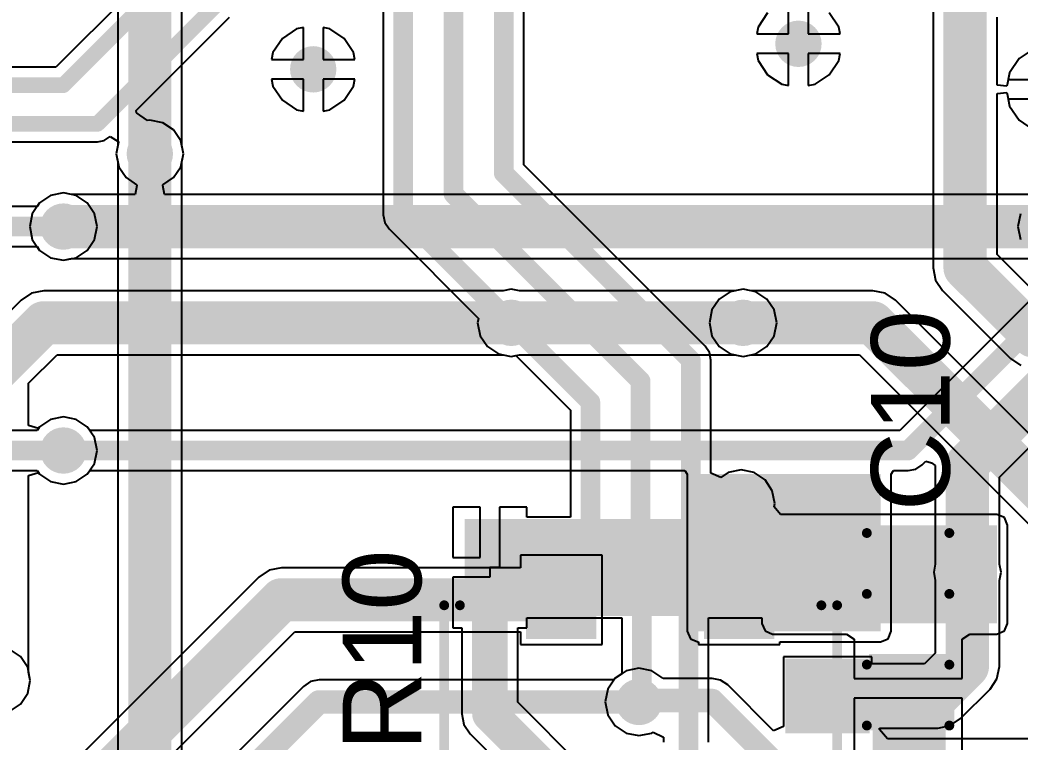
# Model space of a CAD drawing. Header units: millimetres. Extents: x -0.26 to 4.68, y -0.29 to 2.93.
# Drawn here: x 3.355 to 3.864, y 0.821 to 1.188 of the extents above; entities that cross this region are included whole.
import ezdxf

# ---------------------------------------------------------------- set-up
doc = ezdxf.new("R2010")
doc.units = ezdxf.units.MM
doc.header["$MEASUREMENT"] = 0
for name, color, linetype in [('BottomLayer', 5, 'Continuous'), ('BottomPaste', 16, 'Continuous'), ('BottomSolder', 6, 'Continuous'), ('TopLayer', 1, 'Continuous'), ('TopOverlay', 2, 'Continuous'), ('TopPaste', 8, 'Continuous'), ('TopSolder', 216, 'Continuous'), ('ViaHoleLayer', 16, 'Continuous')]:
    doc.layers.add(name, color=color, linetype=linetype)
doc.styles.add('Arial', font='', dxfattribs={"height": 0.2})
doc.styles.get('Arial').set_extended_font_data('Arial')

# ---------------------------------------------------------------- blocks, each defined once
blk = doc.blocks.new('14_TSSOP_29')
at = {"layer": 'TopLayer'}
for points in [[(-0.12992, 0.08563), (-0.08858, 0.08563), (-0.08858, 0.06791), (-0.12992, 0.06791)], [(0.08858, 0.08563), (0.12992, 0.08563), (0.12992, 0.06791), (0.08858, 0.06791)], [(-0.12992, 0.06004), (-0.08858, 0.06004), (-0.08858, 0.04232), (-0.12992, 0.04232)], [(0.08858, 0.06004), (0.12992, 0.06004), (0.12992, 0.04232), (0.08858, 0.04232)], [(-0.12992, 0.03445), (-0.08858, 0.03445), (-0.08858, 0.01673), (-0.12992, 0.01673)], [(0.08858, 0.03445), (0.12992, 0.03445), (0.12992, 0.01673), (0.08858, 0.01673)], [(-0.12992, 0.00886), (-0.08858, 0.00886), (-0.08858, -0.00886), (-0.12992, -0.00886)], [(0.08858, 0.00886), (0.12992, 0.00886), (0.12992, -0.00886), (0.08858, -0.00886)], [(-0.12992, -0.01673), (-0.08858, -0.01673), (-0.08858, -0.03445), (-0.12992, -0.03445)], [(0.08858, -0.01673), (0.12992, -0.01673), (0.12992, -0.03445), (0.08858, -0.03445)], [(-0.12992, -0.04232), (-0.08858, -0.04232), (-0.08858, -0.06004), (-0.12992, -0.06004)], [(0.08858, -0.04232), (0.12992, -0.04232), (0.12992, -0.06004), (0.08858, -0.06004)], [(-0.12992, -0.06791), (-0.08858, -0.06791), (-0.08858, -0.08563), (-0.12992, -0.08563)], [(0.08858, -0.06791), (0.12992, -0.06791), (0.12992, -0.08563), (0.08858, -0.08563)]]:
    blk.add_hatch(color=1, dxfattribs=at).paths.add_polyline_path(points)
at = {"layer": 'TopOverlay'}
blk.add_hatch(color=2, dxfattribs=at).paths.add_polyline_path([(-0.08402, 0.068), (-0.07302, 0.068), (-0.07302, 0.086), (-0.08402, 0.086)])
at = {"layer": 'TopPaste'}
for points in [[(-0.12992, 0.08563), (-0.08858, 0.08563), (-0.08858, 0.06791), (-0.12992, 0.06791)], [(0.08858, 0.08563), (0.12992, 0.08563), (0.12992, 0.06791), (0.08858, 0.06791)], [(-0.12992, 0.06004), (-0.08858, 0.06004), (-0.08858, 0.04232), (-0.12992, 0.04232)], [(0.08858, 0.06004), (0.12992, 0.06004), (0.12992, 0.04232), (0.08858, 0.04232)], [(-0.12992, 0.03445), (-0.08858, 0.03445), (-0.08858, 0.01673), (-0.12992, 0.01673)], [(0.08858, 0.03445), (0.12992, 0.03445), (0.12992, 0.01673), (0.08858, 0.01673)], [(-0.12992, 0.00886), (-0.08858, 0.00886), (-0.08858, -0.00886), (-0.12992, -0.00886)], [(0.08858, 0.00886), (0.12992, 0.00886), (0.12992, -0.00886), (0.08858, -0.00886)], [(-0.12992, -0.01673), (-0.08858, -0.01673), (-0.08858, -0.03445), (-0.12992, -0.03445)], [(0.08858, -0.01673), (0.12992, -0.01673), (0.12992, -0.03445), (0.08858, -0.03445)], [(-0.12992, -0.04232), (-0.08858, -0.04232), (-0.08858, -0.06004), (-0.12992, -0.06004)], [(0.08858, -0.04232), (0.12992, -0.04232), (0.12992, -0.06004), (0.08858, -0.06004)], [(-0.12992, -0.06791), (-0.08858, -0.06791), (-0.08858, -0.08563), (-0.12992, -0.08563)], [(0.08858, -0.06791), (0.12992, -0.06791), (0.12992, -0.08563), (0.08858, -0.08563)]]:
    blk.add_hatch(color=8, dxfattribs=at).paths.add_polyline_path(points)
at = {"layer": 'TopSolder'}
for points in [[(-0.13392, 0.08963), (-0.08458, 0.08963), (-0.08458, 0.06391), (-0.13392, 0.06391)], [(0.08458, 0.08963), (0.13392, 0.08963), (0.13392, 0.06391), (0.08458, 0.06391)], [(-0.13392, 0.06404), (-0.08458, 0.06404), (-0.08458, 0.03832), (-0.13392, 0.03832)], [(0.08458, 0.06404), (0.13392, 0.06404), (0.13392, 0.03832), (0.08458, 0.03832)], [(-0.13392, 0.03845), (-0.08458, 0.03845), (-0.08458, 0.01273), (-0.13392, 0.01273)], [(0.08458, 0.03845), (0.13392, 0.03845), (0.13392, 0.01273), (0.08458, 0.01273)], [(-0.13392, 0.01286), (-0.08458, 0.01286), (-0.08458, -0.01286), (-0.13392, -0.01286)], [(0.08458, 0.01286), (0.13392, 0.01286), (0.13392, -0.01286), (0.08458, -0.01286)], [(-0.13392, -0.01273), (-0.08458, -0.01273), (-0.08458, -0.03845), (-0.13392, -0.03845)], [(0.08458, -0.01273), (0.13392, -0.01273), (0.13392, -0.03845), (0.08458, -0.03845)], [(-0.13392, -0.03832), (-0.08458, -0.03832), (-0.08458, -0.06404), (-0.13392, -0.06404)], [(0.08458, -0.03832), (0.13392, -0.03832), (0.13392, -0.06404), (0.08458, -0.06404)], [(-0.13392, -0.06391), (-0.08458, -0.06391), (-0.08458, -0.08963), (-0.13392, -0.08963)], [(0.08458, -0.06391), (0.13392, -0.06391), (0.13392, -0.08963), (0.08458, -0.08963)]]:
    blk.add_hatch(color=216, dxfattribs=at).paths.add_polyline_path(points)
at = {"layer": 'TopOverlay'}
for points, const_width in [([(-0.09, 0.1), (-0.09, 0.092)], 0.005), ([(-0.09, 0.1), (0.09, 0.1)], 0.005), ([(0.09, 0.1), (0.09, 0.092)], 0.005), ([(-0.141, 0.082), (-0.141, 0.072)], 0.00787), ([(-0.141, 0.082), (-0.136, 0.077)], 0.00787), ([(-0.136, 0.077), (-0.141, 0.072)], 0.00787), ([(-0.09, -0.092), (-0.09, -0.1)], 0.005), ([(0.09, -0.092), (0.09, -0.1)], 0.005), ([(-0.09, -0.1), (0.09, -0.1)], 0.005)]:
    blk.add_lwpolyline(points, dxfattribs=dict(at, const_width=const_width))
for points, const_width in [([(-0.09125, 0.1, 1), (-0.08875, 0.1, 1)], 0.0025), ([(-0.09125, 0.1, 1), (-0.08875, 0.1, 1)], 0.0025), ([(0.08875, 0.1, 1), (0.09125, 0.1, 1)], 0.0025), ([(0.08875, 0.1, 1), (0.09125, 0.1, 1)], 0.0025), ([(-0.09125, 0.092, 1), (-0.08875, 0.092, 1)], 0.0025), ([(0.08875, 0.092, 1), (0.09125, 0.092, 1)], 0.0025), ([(-0.14297, 0.082, 1), (-0.13903, 0.082, 1)], 0.00394), ([(-0.14297, 0.082, 1), (-0.13903, 0.082, 1)], 0.00394), ([(-0.13797, 0.077, 1), (-0.13403, 0.077, 1)], 0.00394), ([(-0.13797, 0.077, 1), (-0.13403, 0.077, 1)], 0.00394), ([(-0.14297, 0.072, 1), (-0.13903, 0.072, 1)], 0.00394), ([(-0.14297, 0.072, 1), (-0.13903, 0.072, 1)], 0.00394), ([(-0.09125, -0.092, 1), (-0.08875, -0.092, 1)], 0.0025), ([(0.08875, -0.092, 1), (0.09125, -0.092, 1)], 0.0025), ([(-0.09125, -0.1, 1), (-0.08875, -0.1, 1)], 0.0025), ([(-0.09125, -0.1, 1), (-0.08875, -0.1, 1)], 0.0025), ([(0.08875, -0.1, 1), (0.09125, -0.1, 1)], 0.0025), ([(0.08875, -0.1, 1), (0.09125, -0.1, 1)], 0.0025)]:
    blk.add_lwpolyline(points, format="xyb", close=True, dxfattribs=dict(at, const_width=const_width))
blk = doc.blocks.new('R___0603_B_75')
at = {"layer": 'BottomLayer'}
for points in [[(-0.045, -0.0175), (-0.045, 0.0175), (-0.015, 0.0175), (-0.015, -0.0175)], [(0.015, -0.0175), (0.015, 0.0175), (0.045, 0.0175), (0.045, -0.0175)]]:
    blk.add_hatch(color=5, dxfattribs=at).paths.add_polyline_path(points)
at = {"layer": 'BottomPaste'}
for points in [[(-0.045, -0.0175), (-0.045, 0.0175), (-0.015, 0.0175), (-0.015, -0.0175)], [(0.015, -0.0175), (0.015, 0.0175), (0.045, 0.0175), (0.045, -0.0175)]]:
    blk.add_hatch(color=16, dxfattribs=at).paths.add_polyline_path(points)
at = {"layer": 'BottomSolder'}
for points in [[(-0.049, -0.0215), (-0.049, 0.0215), (-0.011, 0.0215), (-0.011, -0.0215)], [(0.011, -0.0215), (0.011, 0.0215), (0.049, 0.0215), (0.049, -0.0215)]]:
    blk.add_hatch(color=6, dxfattribs=at).paths.add_polyline_path(points)
blk = doc.blocks.new('SOD_323_B_143')
at = {"layer": 'BottomLayer'}
for points in [[(-0.02953, -0.01772), (-0.06102, -0.01772), (-0.06102, 0.01772), (-0.02953, 0.01772)], [(0.06102, -0.01772), (0.02953, -0.01772), (0.02953, 0.01772), (0.06102, 0.01772)]]:
    blk.add_hatch(color=5, dxfattribs=at).paths.add_polyline_path(points)
at = {"layer": 'BottomPaste'}
for points in [[(-0.02953, -0.01772), (-0.06102, -0.01772), (-0.06102, 0.01772), (-0.02953, 0.01772)], [(0.06102, -0.01772), (0.02953, -0.01772), (0.02953, 0.01772), (0.06102, 0.01772)]]:
    blk.add_hatch(color=16, dxfattribs=at).paths.add_polyline_path(points)
at = {"layer": 'BottomSolder'}
for points in [[(-0.02736, -0.01988), (-0.06319, -0.01988), (-0.06319, 0.01988), (-0.02736, 0.01988)], [(0.06319, -0.01988), (0.02736, -0.01988), (0.02736, 0.01988), (0.06319, 0.01988)]]:
    blk.add_hatch(color=6, dxfattribs=at).paths.add_polyline_path(points)
blk = doc.blocks.new('C___0603_191')
at = {"layer": 'TopLayer'}
for points in [[(-0.015, 0.0175), (-0.015, -0.0175), (-0.045, -0.0175), (-0.045, 0.0175)], [(0.045, 0.0175), (0.045, -0.0175), (0.015, -0.0175), (0.015, 0.0175)]]:
    blk.add_hatch(color=1, dxfattribs=at).paths.add_polyline_path(points)
at = {"layer": 'TopPaste'}
for points in [[(-0.015, 0.0175), (-0.015, -0.0175), (-0.045, -0.0175), (-0.045, 0.0175)], [(0.045, 0.0175), (0.045, -0.0175), (0.015, -0.0175), (0.015, 0.0175)]]:
    blk.add_hatch(color=8, dxfattribs=at).paths.add_polyline_path(points)
at = {"layer": 'TopSolder'}
for points in [[(-0.01264, 0.01986), (-0.01264, -0.01986), (-0.04736, -0.01986), (-0.04736, 0.01986)], [(0.04736, 0.01986), (0.04736, -0.01986), (0.01264, -0.01986), (0.01264, 0.01986)]]:
    blk.add_hatch(color=216, dxfattribs=at).paths.add_polyline_path(points)
at = {"layer": 'TopOverlay', "const_width": 0.005}
for points in [[(-0.049, 0.021), (-0.049, -0.021)], [(-0.049, 0.021), (-0.018, 0.021)], [(0.018, 0.021), (0.049, 0.021)], [(0.049, 0.021), (0.049, -0.021)], [(-0.049, -0.021), (-0.018, -0.021)], [(0.018, -0.021), (0.049, -0.021)]]:
    blk.add_lwpolyline(points, dxfattribs=at)
at = {"layer": 'TopOverlay', "const_width": 0.0025}
for points in [[(-0.05025, 0.021, 1), (-0.04775, 0.021, 1)], [(-0.05025, 0.021, 1), (-0.04775, 0.021, 1)], [(-0.01925, 0.021, 1), (-0.01675, 0.021, 1)], [(0.01675, 0.021, 1), (0.01925, 0.021, 1)], [(0.04775, 0.021, 1), (0.05025, 0.021, 1)], [(0.04775, 0.021, 1), (0.05025, 0.021, 1)], [(-0.05025, -0.021, 1), (-0.04775, -0.021, 1)], [(-0.05025, -0.021, 1), (-0.04775, -0.021, 1)], [(-0.01925, -0.021, 1), (-0.01675, -0.021, 1)], [(0.01675, -0.021, 1), (0.01925, -0.021, 1)], [(0.04775, -0.021, 1), (0.05025, -0.021, 1)], [(0.04775, -0.021, 1), (0.05025, -0.021, 1)]]:
    blk.add_lwpolyline(points, format="xyb", close=True, dxfattribs=at)

msp = doc.modelspace()

# ---------------------------------------------------------------- hatches: boundary and pattern name
at = {"layer": 'BottomLayer'}
h = msp.add_hatch(color=5, dxfattribs=at)
edge = h.paths.add_edge_path()
edge.add_arc((3.751, 1.176), 0.01181, 0, 360)
h = msp.add_hatch(color=5, dxfattribs=at)
edge = h.paths.add_edge_path()
edge.add_arc((3.504, 1.163), 0.01181, 0, 360)
h = msp.add_hatch(color=5, dxfattribs=at)
edge = h.paths.add_edge_path()
edge.add_arc((3.42082, 1.12), 0.01181, 0, 360)
h = msp.add_hatch(color=5, dxfattribs=at)
edge = h.paths.add_edge_path()
edge.add_arc((3.37682, 1.08295), 0.01181, 0, 360)
h = msp.add_hatch(color=5, dxfattribs=at)
edge = h.paths.add_edge_path()
edge.add_arc((3.60482, 1.03395), 0.01181, 0, 360)
h = msp.add_hatch(color=5, dxfattribs=at)
edge = h.paths.add_edge_path()
edge.add_arc((3.72282, 1.03395), 0.01181, 0, 360)
h = msp.add_hatch(color=5, dxfattribs=at)
edge = h.paths.add_edge_path()
edge.add_arc((3.37682, 0.96895), 0.01181, 0, 360)
msp.add_hatch(color=5, dxfattribs=at).paths.add_polyline_path([(3.69982, 0.87695), (3.79282, 0.87695), (3.79282, 0.95695), (3.69982, 0.95695)])
h = msp.add_hatch(color=5, dxfattribs=at)
edge = h.paths.add_edge_path()
edge.add_arc((3.72187, 0.94191), 0.01181, 0, 360)
h = msp.add_hatch(color=5, dxfattribs=at)
edge = h.paths.add_edge_path()
edge.add_arc((3.837, 0.907), 0.01181, 0, 360)
h = msp.add_hatch(color=5, dxfattribs=at)
edge = h.paths.add_edge_path()
edge.add_arc((3.66982, 0.84095), 0.01181, 0, 360)
at = {"layer": 'BottomSolder'}
h = msp.add_hatch(color=6, dxfattribs=at)
edge = h.paths.add_edge_path()
edge.add_arc((3.751, 1.176), 0.00591, 0, 360)
h = msp.add_hatch(color=6, dxfattribs=at)
edge = h.paths.add_edge_path()
edge.add_arc((3.504, 1.163), 0.00591, 0, 360)
h = msp.add_hatch(color=6, dxfattribs=at)
edge = h.paths.add_edge_path()
edge.add_arc((3.42082, 1.12), 0.00591, 0, 360)
h = msp.add_hatch(color=6, dxfattribs=at)
edge = h.paths.add_edge_path()
edge.add_arc((3.37682, 1.08295), 0.00591, 0, 360)
h = msp.add_hatch(color=6, dxfattribs=at)
edge = h.paths.add_edge_path()
edge.add_arc((3.60482, 1.03395), 0.00591, 0, 360)
h = msp.add_hatch(color=6, dxfattribs=at)
edge = h.paths.add_edge_path()
edge.add_arc((3.72282, 1.03395), 0.00591, 0, 360)
h = msp.add_hatch(color=6, dxfattribs=at)
edge = h.paths.add_edge_path()
edge.add_arc((3.37682, 0.96895), 0.00591, 0, 360)
h = msp.add_hatch(color=6, dxfattribs=at)
edge = h.paths.add_edge_path()
edge.add_arc((3.72187, 0.94191), 0.00591, 0, 360)
h = msp.add_hatch(color=6, dxfattribs=at)
edge = h.paths.add_edge_path()
edge.add_arc((3.837, 0.907), 0.00591, 0, 360)
h = msp.add_hatch(color=6, dxfattribs=at)
edge = h.paths.add_edge_path()
edge.add_arc((3.66982, 0.84095), 0.00591, 0, 360)
at = {"layer": 'TopLayer'}
h = msp.add_hatch(color=1, dxfattribs=at)
edge = h.paths.add_edge_path()
edge.add_arc((3.751, 1.176), 0.01181, 0, 360)
h = msp.add_hatch(color=1, dxfattribs=at)
edge = h.paths.add_edge_path()
edge.add_arc((3.504, 1.163), 0.01181, 0, 360)
h = msp.add_hatch(color=1, dxfattribs=at)
edge = h.paths.add_edge_path()
edge.add_arc((3.42082, 1.12), 0.01181, 0, 360)
h = msp.add_hatch(color=1, dxfattribs=at)
edge = h.paths.add_edge_path()
edge.add_arc((3.37682, 1.08295), 0.01181, 0, 360)
h = msp.add_hatch(color=1, dxfattribs=at)
edge = h.paths.add_edge_path()
edge.add_arc((3.60482, 1.03395), 0.01181, 0, 360)
h = msp.add_hatch(color=1, dxfattribs=at)
edge = h.paths.add_edge_path()
edge.add_arc((3.72282, 1.03395), 0.01181, 0, 360)
h = msp.add_hatch(color=1, dxfattribs=at)
edge = h.paths.add_edge_path()
edge.add_arc((3.37682, 0.96895), 0.01181, 0, 360)
h = msp.add_hatch(color=1, dxfattribs=at)
edge = h.paths.add_edge_path()
edge.add_arc((3.72187, 0.94191), 0.01181, 0, 360)
for points in [[(3.73782, 0.88095), (3.852, 0.88095), (3.852, 0.93095), (3.73782, 0.93095)], [(3.78887, 0.77095), (3.82587, 0.77095), (3.82587, 0.86495), (3.78887, 0.86495)]]:
    msp.add_hatch(color=1, dxfattribs=at).paths.add_polyline_path(points)
h = msp.add_hatch(color=1, dxfattribs=at)
edge = h.paths.add_edge_path()
edge.add_arc((3.837, 0.907), 0.01181, 0, 360)
h = msp.add_hatch(color=1, dxfattribs=at)
edge = h.paths.add_edge_path()
edge.add_arc((3.66982, 0.84095), 0.01181, 0, 360)
at = {"layer": 'TopSolder'}
h = msp.add_hatch(color=216, dxfattribs=at)
edge = h.paths.add_edge_path()
edge.add_arc((3.751, 1.176), 0.00591, 0, 360)
h = msp.add_hatch(color=216, dxfattribs=at)
edge = h.paths.add_edge_path()
edge.add_arc((3.504, 1.163), 0.00591, 0, 360)
h = msp.add_hatch(color=216, dxfattribs=at)
edge = h.paths.add_edge_path()
edge.add_arc((3.42082, 1.12), 0.00591, 0, 360)
h = msp.add_hatch(color=216, dxfattribs=at)
edge = h.paths.add_edge_path()
edge.add_arc((3.37682, 1.08295), 0.00591, 0, 360)
h = msp.add_hatch(color=216, dxfattribs=at)
edge = h.paths.add_edge_path()
edge.add_arc((3.60482, 1.03395), 0.00591, 0, 360)
h = msp.add_hatch(color=216, dxfattribs=at)
edge = h.paths.add_edge_path()
edge.add_arc((3.72282, 1.03395), 0.00591, 0, 360)
h = msp.add_hatch(color=216, dxfattribs=at)
edge = h.paths.add_edge_path()
edge.add_arc((3.37682, 0.96895), 0.00591, 0, 360)
h = msp.add_hatch(color=216, dxfattribs=at)
edge = h.paths.add_edge_path()
edge.add_arc((3.72187, 0.94191), 0.00591, 0, 360)
h = msp.add_hatch(color=216, dxfattribs=at)
edge = h.paths.add_edge_path()
edge.add_arc((3.837, 0.907), 0.00591, 0, 360)
h = msp.add_hatch(color=216, dxfattribs=at)
edge = h.paths.add_edge_path()
edge.add_arc((3.66982, 0.84095), 0.00591, 0, 360)
at = {"layer": 'ViaHoleLayer'}
h = msp.add_hatch(color=16, dxfattribs=at)
edge = h.paths.add_edge_path()
edge.add_arc((3.751, 1.176), 0.00591, 0, 360)
h = msp.add_hatch(color=16, dxfattribs=at)
edge = h.paths.add_edge_path()
edge.add_arc((3.504, 1.163), 0.00591, 0, 360)
h = msp.add_hatch(color=16, dxfattribs=at)
edge = h.paths.add_edge_path()
edge.add_arc((3.42082, 1.12), 0.00591, 0, 360)
h = msp.add_hatch(color=16, dxfattribs=at)
edge = h.paths.add_edge_path()
edge.add_arc((3.37682, 1.08295), 0.00591, 0, 360)
h = msp.add_hatch(color=16, dxfattribs=at)
edge = h.paths.add_edge_path()
edge.add_arc((3.60482, 1.03395), 0.00591, 0, 360)
h = msp.add_hatch(color=16, dxfattribs=at)
edge = h.paths.add_edge_path()
edge.add_arc((3.72282, 1.03395), 0.00591, 0, 360)
h = msp.add_hatch(color=16, dxfattribs=at)
edge = h.paths.add_edge_path()
edge.add_arc((3.37682, 0.96895), 0.00591, 0, 360)
h = msp.add_hatch(color=16, dxfattribs=at)
edge = h.paths.add_edge_path()
edge.add_arc((3.72187, 0.94191), 0.00591, 0, 360)
h = msp.add_hatch(color=16, dxfattribs=at)
edge = h.paths.add_edge_path()
edge.add_arc((3.837, 0.907), 0.00591, 0, 360)
h = msp.add_hatch(color=16, dxfattribs=at)
edge = h.paths.add_edge_path()
edge.add_arc((3.66982, 0.84095), 0.00591, 0, 360)

# ---------------------------------------------------------------- linework, layer by layer
at = {"layer": 'BottomLayer'}
for p, q in [((3.43714, 1.12416), (3.43714, 1.65151)), ((3.40451, 1.64475), (3.40451, 1.12416)), ((3.746, 1.181), (3.746, 1.19724)), ((3.756, 1.19724), (3.756, 1.181)), ((3.73528, 1.19172), (3.73045, 1.18451)), ((3.77155, 1.18451), (3.76672, 1.19172)), ((3.49549, 1.18355), (3.48828, 1.17872)), ((3.499, 1.18424), (3.49549, 1.18355)), ((3.499, 1.168), (3.499, 1.18424)), ((3.51251, 1.18355), (3.509, 1.18424)), ((3.509, 1.18424), (3.509, 1.168)), ((3.51972, 1.17872), (3.51251, 1.18355)), ((3.73045, 1.18451), (3.72976, 1.181)), ((3.77224, 1.181), (3.77155, 1.18451)), ((3.48828, 1.17872), (3.48345, 1.17151)), ((3.52455, 1.17151), (3.51972, 1.17872)), ((3.72976, 1.181), (3.746, 1.181)), ((3.756, 1.181), (3.77224, 1.181)), ((3.48345, 1.17151), (3.48276, 1.168)), ((3.52524, 1.168), (3.52455, 1.17151)), ((3.746, 1.171), (3.72976, 1.171)), ((3.72976, 1.171), (3.73045, 1.16749)), ((3.746, 1.15476), (3.746, 1.171)), ((3.77224, 1.171), (3.756, 1.171)), ((3.756, 1.171), (3.756, 1.15476)), ((3.77155, 1.16749), (3.77224, 1.171)), ((3.87054, 1.17332), (3.86333, 1.1685)), ((3.48276, 1.168), (3.499, 1.168)), ((3.509, 1.168), (3.52524, 1.168)), ((3.73045, 1.16749), (3.73528, 1.16028)), ((3.76672, 1.16028), (3.77155, 1.16749)), ((3.86333, 1.1685), (3.85851, 1.16128)), ((3.85851, 1.16128), (3.85781, 1.15777)), ((3.499, 1.158), (3.48276, 1.158)), ((3.48276, 1.158), (3.48345, 1.15449)), ((3.499, 1.14176), (3.499, 1.158)), ((3.52524, 1.158), (3.509, 1.158)), ((3.509, 1.158), (3.509, 1.14176)), ((3.52455, 1.15449), (3.52524, 1.158)), ((3.73528, 1.16028), (3.74249, 1.15545)), ((3.75951, 1.15545), (3.76672, 1.16028)), ((3.85781, 1.15777), (3.87405, 1.15777)), ((3.48345, 1.15449), (3.48828, 1.14728)), ((3.51972, 1.14728), (3.52455, 1.15449)), ((3.74249, 1.15545), (3.746, 1.15476)), ((3.756, 1.15476), (3.75951, 1.15545)), ((3.48828, 1.14728), (3.49549, 1.14245)), ((3.51251, 1.14245), (3.51972, 1.14728)), ((3.87405, 1.14777), (3.85781, 1.14777)), ((3.85781, 1.14777), (3.85851, 1.14426)), ((3.49549, 1.14245), (3.499, 1.14176)), ((3.509, 1.14176), (3.51251, 1.14245)), ((3.85851, 1.14426), (3.86333, 1.13705)), ((3.86333, 1.13705), (3.87054, 1.13223)), ((3.40451, 1.12416), (3.40368, 1.12)), ((3.40368, 1.12), (3.40499, 1.11344)), ((3.43666, 1.11344), (3.43796, 1.12)), ((3.43796, 1.12), (3.43714, 1.12416)), ((3.40499, 1.11344), (3.4087, 1.10788)), ((3.43294, 1.10788), (3.43666, 1.11344)), ((3.4087, 1.10788), (3.41412, 1.10426)), ((3.42753, 1.10426), (3.43294, 1.10788)), ((3.37682, 1.10009), (3.37026, 1.09878)), ((3.38098, 1.09926), (3.37682, 1.10009)), ((3.4142, 1.10387), (3.41329, 1.09926)), ((3.41412, 1.10426), (3.4142, 1.10387)), ((3.42744, 1.10387), (3.42753, 1.10426)), ((3.42836, 1.09926), (3.42744, 1.10387)), ((3.3647, 1.09507), (3.36099, 1.08951)), ((3.37026, 1.09878), (3.3647, 1.09507)), ((3.41329, 1.09926), (3.38098, 1.09926)), ((3.87567, 1.09926), (3.42836, 1.09926)), ((3.36099, 1.08951), (3.35968, 1.08295)), ((3.35968, 1.08295), (3.36099, 1.07639)), ((3.85332, 0.95537), (3.98194, 1.084)), ((3.36099, 1.07639), (3.3647, 1.07083)), ((3.3647, 1.07083), (3.37026, 1.06711)), ((3.37026, 1.06711), (3.37682, 1.06581)), ((3.37682, 1.06581), (3.38098, 1.06664)), ((3.38098, 1.06664), (3.87567, 1.06664)), ((3.88524, 1.06179), (3.8026, 0.97914)), ((3.36058, 1.04902), (3.35529, 1.04548)), ((3.36682, 1.05026), (3.36058, 1.04902)), ((3.60067, 1.05026), (3.36682, 1.05026)), ((3.60482, 1.05109), (3.60067, 1.05026)), ((3.60898, 1.05026), (3.60482, 1.05109)), ((3.71867, 1.05026), (3.60898, 1.05026)), ((3.72282, 1.05109), (3.71867, 1.05026)), ((3.72938, 1.04978), (3.72282, 1.05109)), ((3.73494, 1.04607), (3.72938, 1.04978)), ((3.35529, 1.04548), (3.33129, 1.02148)), ((3.73866, 1.04051), (3.73494, 1.04607)), ((3.73996, 1.03395), (3.73866, 1.04051)), ((3.73866, 1.02739), (3.73996, 1.03395)), ((3.73494, 1.02183), (3.73866, 1.02739)), ((3.72282, 1.01681), (3.72938, 1.01811)), ((3.72938, 1.01811), (3.73494, 1.02183)), ((3.35914, 1.00319), (3.37358, 1.01764)), ((3.37358, 1.01764), (3.60067, 1.01764)), ((3.60067, 1.01764), (3.60482, 1.01681)), ((3.60482, 1.01681), (3.60898, 1.01764)), ((3.60898, 1.01764), (3.71867, 1.01764)), ((3.71867, 1.01764), (3.72282, 1.01681)), ((3.35914, 0.98174), (3.35914, 1.00319)), ((3.37026, 0.98478), (3.3647, 0.98107)), ((3.37682, 0.98609), (3.37026, 0.98478)), ((3.38338, 0.98478), (3.37682, 0.98609)), ((3.38894, 0.98107), (3.38338, 0.98478)), ((3.36414, 0.98022), (3.35914, 0.98174)), ((3.3647, 0.98107), (3.36414, 0.98022)), ((3.39023, 0.97914), (3.38894, 0.98107)), ((3.8026, 0.97914), (3.39023, 0.97914)), ((3.81403, 0.96174), (3.81588, 0.96359)), ((3.81588, 0.96359), (3.81877, 0.96271)), ((3.81877, 0.96271), (3.82069, 0.96133)), ((3.35914, 0.95616), (3.36414, 0.95768)), ((3.36414, 0.95768), (3.3647, 0.95683)), ((3.38894, 0.95683), (3.39023, 0.95875)), ((3.39023, 0.95875), (3.69321, 0.95875)), ((3.69321, 0.95875), (3.69441, 0.95695)), ((3.79823, 0.95695), (3.79944, 0.95875)), ((3.79944, 0.95875), (3.80682, 0.95875)), ((3.80682, 0.95875), (3.81072, 0.95953)), ((3.81072, 0.95953), (3.81403, 0.96174)), ((3.82069, 0.96133), (3.82069, 0.91115)), ((3.35914, 0.85611), (3.35914, 0.95616)), ((3.3647, 0.95683), (3.37026, 0.95311)), ((3.37026, 0.95311), (3.37682, 0.95181)), ((3.37682, 0.95181), (3.38338, 0.95311)), ((3.38338, 0.95311), (3.38894, 0.95683)), ((3.69441, 0.95695), (3.69441, 0.87695)), ((3.79823, 0.87695), (3.79823, 0.95695)), ((3.85332, 0.91115), (3.85332, 0.95537)), ((3.65102, 0.91567), (3.60952, 0.91567)), ((3.60952, 0.91567), (3.60952, 0.90926)), ((3.65102, 0.87023), (3.65102, 0.91567)), ((3.48158, 0.90802), (3.47629, 0.90448)), ((3.48782, 0.90926), (3.48158, 0.90802)), ((3.60952, 0.90926), (3.48782, 0.90926)), ((3.82069, 0.91115), (3.81986, 0.907)), ((3.81986, 0.907), (3.82069, 0.90284)), ((3.85414, 0.907), (3.85332, 0.91115)), ((3.85332, 0.90284), (3.85414, 0.907)), ((3.47629, 0.90448), (3.37007, 0.79826)), ((3.82069, 0.90284), (3.82069, 0.86575)), ((3.85332, 0.859), (3.85332, 0.90284)), ((3.38836, 0.77041), (3.49458, 0.87664)), ((3.49458, 0.87664), (3.60952, 0.87664)), ((3.60952, 0.87664), (3.60952, 0.87023)), ((3.69441, 0.87695), (3.696, 0.87312)), ((3.79665, 0.87312), (3.79823, 0.87695)), ((3.696, 0.87312), (3.69982, 0.87154)), ((3.69982, 0.87154), (3.70007, 0.87154)), ((3.70007, 0.87154), (3.70007, 0.87023)), ((3.74157, 0.87023), (3.74157, 0.87154)), ((3.74157, 0.87154), (3.79282, 0.87154)), ((3.79282, 0.87154), (3.79665, 0.87312)), ((3.60952, 0.87023), (3.65102, 0.87023)), ((3.70007, 0.87023), (3.74157, 0.87023)), ((3.82069, 0.86575), (3.81525, 0.86031)), ((3.78832, 0.86395), (3.74332, 0.86395)), ((3.74332, 0.86395), (3.74332, 0.82838)), ((3.78832, 0.86031), (3.78832, 0.86395)), ((3.81525, 0.86031), (3.78832, 0.86031)), ((3.35996, 0.85195), (3.35914, 0.85611)), ((3.66326, 0.85678), (3.6577, 0.85307)), ((3.66982, 0.85809), (3.66326, 0.85678)), ((3.67638, 0.85678), (3.66982, 0.85809)), ((3.68194, 0.85307), (3.67638, 0.85678)), ((3.85208, 0.85275), (3.85332, 0.859)), ((3.35866, 0.84539), (3.35996, 0.85195)), ((3.50266, 0.85131), (3.49902, 0.84888)), ((3.50695, 0.85216), (3.50266, 0.85131)), ((3.6571, 0.85216), (3.50695, 0.85216)), ((3.50695, 0.85216), (3.50695, 0.85216)), ((3.6577, 0.85307), (3.6571, 0.85216)), ((3.68207, 0.85288), (3.68194, 0.85307)), ((3.70711, 0.85288), (3.68207, 0.85288)), ((3.7114, 0.85203), (3.70711, 0.85288)), ((3.70711, 0.85288), (3.70711, 0.85288)), ((3.71504, 0.84959), (3.7114, 0.85203)), ((3.84854, 0.84746), (3.85208, 0.85275)), ((3.49902, 0.84888), (3.33107, 0.68093)), ((3.35494, 0.83983), (3.35866, 0.84539)), ((3.49902, 0.84888), (3.49902, 0.84888)), ((3.73832, 0.82631), (3.71504, 0.84959)), ((3.83354, 0.83246), (3.84854, 0.84746)), ((3.34938, 0.83611), (3.35494, 0.83983)), ((3.82825, 0.82892), (3.83354, 0.83246)), ((3.74332, 0.82838), (3.73832, 0.82631)), ((3.79222, 0.82701), (3.79235, 0.82768)), ((3.79634, 0.82216), (3.79222, 0.82701)), ((3.79235, 0.82768), (3.822, 0.82768)), ((3.822, 0.82768), (3.82825, 0.82892)), ((3.86918, 0.82216), (3.79634, 0.82216))]:
    msp.add_line(p, q, dxfattribs=at)
for points, const_width in [([(3.80682, 0.96895), (4.56582, 1.72795)], 0.01), ([(3.42082, 1.12), (3.42082, 1.65151)], 0.022), ([(3.31882, 1.18982), (3.374, 1.245)], 0.04), ([(3.837, 0.96213), (3.99182, 1.11695)], 0.022), ([(3.37682, 1.08295), (3.87982, 1.08295)], 0.022), ([(3.34282, 1.00995), (3.36682, 1.03395)], 0.022), ([(3.36682, 1.03395), (3.60482, 1.03395)], 0.022), ([(3.60482, 1.03395), (3.72282, 1.03395)], 0.022), ([(3.37682, 0.96895), (3.80682, 0.96895)], 0.01), ([(3.837, 0.907), (3.837, 0.96213)], 0.022), ([(3.837, 0.859), (3.837, 0.907)], 0.022), ([(3.37682, 0.78195), (3.48782, 0.89295)], 0.022), ([(3.48782, 0.89295), (3.63027, 0.89295)], 0.022), ([(3.822, 0.844), (3.837, 0.859)], 0.022), ([(3.765, 0.844), (3.822, 0.844)], 0.022), ([(3.339, 0.673), (3.50695, 0.84095)], 0.012), ([(3.50695, 0.84095), (3.66982, 0.84095)], 0.012), ([(3.67054, 0.84166), (3.70711, 0.84166)], 0.012), ([(3.70711, 0.84166), (3.73782, 0.81095)], 0.012)]:
    msp.add_lwpolyline(points, dxfattribs=dict(at, const_width=const_width))
for points, const_width in [([(3.41532, 1.12, 1), (3.42632, 1.12, 1)], 0.011), ([(3.37132, 1.08295, 1), (3.38232, 1.08295, 1)], 0.011), ([(3.36132, 1.03395, 1), (3.37232, 1.03395, 1)], 0.011), ([(3.36132, 1.03395, 1), (3.37232, 1.03395, 1)], 0.011), ([(3.59932, 1.03395, 1), (3.61032, 1.03395, 1)], 0.011), ([(3.59932, 1.03395, 1), (3.61032, 1.03395, 1)], 0.011), ([(3.71732, 1.03395, 1), (3.72832, 1.03395, 1)], 0.011), ([(3.37432, 0.96895, 1), (3.37932, 0.96895, 1)], 0.005), ([(3.80432, 0.96895, 1), (3.80932, 0.96895, 1)], 0.005), ([(3.80432, 0.96895, 1), (3.80932, 0.96895, 1)], 0.005), ([(3.8315, 0.96213, 1), (3.8425, 0.96213, 1)], 0.011), ([(3.8315, 0.96213, 1), (3.8425, 0.96213, 1)], 0.011), ([(3.8315, 0.907, 1), (3.8425, 0.907, 1)], 0.011), ([(3.8315, 0.907, 1), (3.8425, 0.907, 1)], 0.011), ([(3.48232, 0.89295, 1), (3.49332, 0.89295, 1)], 0.011), ([(3.48232, 0.89295, 1), (3.49332, 0.89295, 1)], 0.011), ([(3.62477, 0.89295, 1), (3.63577, 0.89295, 1)], 0.011), ([(3.8315, 0.859, 1), (3.8425, 0.859, 1)], 0.011), ([(3.8315, 0.859, 1), (3.8425, 0.859, 1)], 0.011), ([(3.7595, 0.844, 1), (3.7705, 0.844, 1)], 0.011), ([(3.8165, 0.844, 1), (3.8275, 0.844, 1)], 0.011), ([(3.8165, 0.844, 1), (3.8275, 0.844, 1)], 0.011), ([(3.50395, 0.84095, 1), (3.50995, 0.84095, 1)], 0.006), ([(3.50395, 0.84095, 1), (3.50995, 0.84095, 1)], 0.006), ([(3.66682, 0.84095, 1), (3.67282, 0.84095, 1)], 0.006), ([(3.66754, 0.84166, 1), (3.67354, 0.84166, 1)], 0.006), ([(3.70411, 0.84166, 1), (3.71011, 0.84166, 1)], 0.006), ([(3.70411, 0.84166, 1), (3.71011, 0.84166, 1)], 0.006)]:
    msp.add_lwpolyline(points, format="xyb", close=True, dxfattribs=dict(at, const_width=const_width))
at = {"layer": 'TopLayer'}
for p, q in [((3.53963, 1.44174), (3.53963, 1.08895)), ((3.44521, 1.23631), (3.37302, 1.16412)), ((3.6112, 1.11437), (3.6112, 1.22382)), ((3.746, 1.181), (3.746, 1.19724)), ((3.756, 1.19724), (3.756, 1.181)), ((3.73528, 1.19172), (3.73045, 1.18451)), ((3.77155, 1.18451), (3.76672, 1.19172)), ((3.81951, 1.19471), (3.81951, 1.06195)), ((3.41385, 1.142), (3.46135, 1.1895)), ((3.85214, 1.15487), (3.85214, 1.18954)), ((3.49549, 1.18355), (3.48828, 1.17872)), ((3.499, 1.18424), (3.49549, 1.18355)), ((3.499, 1.168), (3.499, 1.18424)), ((3.51251, 1.18355), (3.509, 1.18424)), ((3.509, 1.18424), (3.509, 1.168)), ((3.51972, 1.17872), (3.51251, 1.18355)), ((3.73045, 1.18451), (3.72976, 1.181)), ((3.77224, 1.181), (3.77155, 1.18451)), ((3.48828, 1.17872), (3.48345, 1.17151)), ((3.52455, 1.17151), (3.51972, 1.17872)), ((3.72976, 1.181), (3.746, 1.181)), ((3.756, 1.181), (3.77224, 1.181)), ((3.48345, 1.17151), (3.48276, 1.168)), ((3.52524, 1.168), (3.52455, 1.17151)), ((3.746, 1.171), (3.72976, 1.171)), ((3.72976, 1.171), (3.73045, 1.16749)), ((3.746, 1.15476), (3.746, 1.171)), ((3.77224, 1.171), (3.756, 1.171)), ((3.756, 1.171), (3.756, 1.15476)), ((3.77155, 1.16749), (3.77224, 1.171)), ((3.87054, 1.17332), (3.86333, 1.1685)), ((3.48276, 1.168), (3.499, 1.168)), ((3.509, 1.168), (3.52524, 1.168)), ((3.73045, 1.16749), (3.73528, 1.16028)), ((3.76672, 1.16028), (3.77155, 1.16749)), ((3.86333, 1.1685), (3.85851, 1.16128)), ((3.37302, 1.16412), (3.3005, 1.16412)), ((3.85851, 1.16128), (3.85744, 1.1559)), ((3.499, 1.158), (3.48276, 1.158)), ((3.48276, 1.158), (3.48345, 1.15449)), ((3.499, 1.14176), (3.499, 1.158)), ((3.52524, 1.158), (3.509, 1.158)), ((3.509, 1.158), (3.509, 1.14176)), ((3.52455, 1.15449), (3.52524, 1.158)), ((3.73528, 1.16028), (3.74249, 1.15545)), ((3.75951, 1.15545), (3.76672, 1.16028)), ((3.85744, 1.1559), (3.85714, 1.15438)), ((3.48345, 1.15449), (3.48828, 1.14728)), ((3.51972, 1.14728), (3.52455, 1.15449)), ((3.74249, 1.15545), (3.746, 1.15476)), ((3.756, 1.15476), (3.75951, 1.15545)), ((3.85714, 1.15438), (3.85214, 1.15487)), ((3.85214, 1.15067), (3.85714, 1.15116)), ((3.85214, 1.06871), (3.85214, 1.15067)), ((3.85714, 1.15116), (3.85744, 1.14965)), ((3.48828, 1.14728), (3.49549, 1.14245)), ((3.51251, 1.14245), (3.51972, 1.14728)), ((3.85744, 1.14965), (3.85851, 1.14426)), ((3.414, 1.14088), (3.41385, 1.142)), ((3.41957, 1.13689), (3.414, 1.14088)), ((3.49549, 1.14245), (3.499, 1.14176)), ((3.509, 1.14176), (3.51251, 1.14245)), ((3.85851, 1.14426), (3.86333, 1.13705)), ((3.42082, 1.13714), (3.41957, 1.13689)), ((3.42738, 1.13584), (3.42082, 1.13714)), ((3.43294, 1.13212), (3.42738, 1.13584)), ((3.86333, 1.13705), (3.87054, 1.13223)), ((3.43666, 1.12656), (3.43294, 1.13212)), ((3.3005, 1.12609), (3.39414, 1.12609)), ((3.39414, 1.12609), (3.39765, 1.12679)), ((3.39765, 1.12679), (3.40063, 1.12877)), ((3.40063, 1.12877), (3.40463, 1.1262)), ((3.40486, 1.12594), (3.40368, 1.12)), ((3.40463, 1.1262), (3.40486, 1.12594)), ((3.43796, 1.12), (3.43666, 1.12656)), ((3.40368, 1.12), (3.40451, 1.11584)), ((3.43714, 1.11584), (3.43796, 1.12)), ((3.40451, 1.11584), (3.40451, 0.45214)), ((3.43714, 0.44539), (3.43714, 1.11584)), ((3.70348, 1.02209), (3.6112, 1.11437)), ((3.37682, 1.10009), (3.37026, 1.09878)), ((3.38338, 1.09878), (3.37682, 1.10009)), ((3.3647, 1.09507), (3.36342, 1.09314)), ((3.37026, 1.09878), (3.3647, 1.09507)), ((3.38894, 1.09507), (3.38338, 1.09878)), ((3.39266, 1.08951), (3.38894, 1.09507)), ((3.36342, 1.09314), (3.25105, 1.09314)), ((3.39396, 1.08295), (3.39266, 1.08951)), ((3.86399, 1.08951), (3.86268, 1.08295)), ((3.53963, 1.08895), (3.5404, 1.08505)), ((3.5404, 1.08505), (3.54261, 1.08174)), ((3.39266, 1.07639), (3.39396, 1.08295)), ((3.54261, 1.08174), (3.58813, 1.03622)), ((3.86268, 1.08295), (3.86399, 1.07639)), ((3.38894, 1.07083), (3.39266, 1.07639)), ((3.34425, 1.07275), (3.36342, 1.07275)), ((3.36342, 1.07275), (3.3647, 1.07083)), ((3.3647, 1.07083), (3.37026, 1.06711)), ((3.38338, 1.06711), (3.38894, 1.07083)), ((3.37026, 1.06711), (3.37682, 1.06581)), ((3.37682, 1.06581), (3.38338, 1.06711)), ((3.87723, 1.04361), (3.85214, 1.06871)), ((3.81951, 1.06195), (3.82075, 1.05571)), ((3.82075, 1.05571), (3.82429, 1.05041)), ((3.71626, 1.04978), (3.7107, 1.04607)), ((3.72282, 1.05109), (3.71626, 1.04978)), ((3.72698, 1.05026), (3.72282, 1.05109)), ((3.78882, 1.05026), (3.72698, 1.05026)), ((3.79507, 1.04902), (3.78882, 1.05026)), ((3.80036, 1.04548), (3.79507, 1.04902)), ((3.82429, 1.05041), (3.85894, 1.01576)), ((3.7107, 1.04607), (3.70699, 1.04051)), ((3.91641, 0.92943), (3.80036, 1.04548)), ((3.70699, 1.04051), (3.70568, 1.03395)), ((3.58813, 1.03622), (3.58768, 1.03395)), ((3.58768, 1.03395), (3.58899, 1.02739)), ((3.70568, 1.03395), (3.70699, 1.02739)), ((3.58899, 1.02739), (3.5927, 1.02183)), ((3.70699, 1.02739), (3.7107, 1.02183)), ((3.5927, 1.02183), (3.59826, 1.01811)), ((3.59826, 1.01811), (3.60482, 1.01681)), ((3.70569, 1.01878), (3.70348, 1.02209)), ((3.70647, 1.01488), (3.70569, 1.01878)), ((3.7107, 1.02183), (3.71626, 1.01811)), ((3.71626, 1.01811), (3.72282, 1.01681)), ((3.60482, 1.01681), (3.60709, 1.01726)), ((3.60709, 1.01726), (3.6349, 0.98945)), ((3.70647, 0.95744), (3.70647, 1.01488)), ((3.72282, 1.01681), (3.72698, 1.01764)), ((3.72698, 1.01764), (3.78207, 1.01764)), ((3.78207, 1.01764), (3.89251, 0.90719)), ((3.85894, 1.01576), (3.86423, 1.01222)), ((3.6349, 0.98945), (3.6349, 0.93508)), ((3.37026, 0.98478), (3.3647, 0.98107)), ((3.37682, 0.98609), (3.37026, 0.98478)), ((3.38338, 0.98478), (3.37682, 0.98609)), ((3.38894, 0.98107), (3.38338, 0.98478)), ((3.36342, 0.97914), (3.16202, 0.97914)), ((3.3647, 0.98107), (3.36342, 0.97914)), ((3.39266, 0.97551), (3.38894, 0.98107)), ((3.39396, 0.96895), (3.39266, 0.97551)), ((3.39266, 0.96239), (3.39396, 0.96895)), ((3.38894, 0.95683), (3.39266, 0.96239)), ((3.10779, 0.95875), (3.36342, 0.95875)), ((3.36342, 0.95875), (3.3647, 0.95683)), ((3.71147, 0.95518), (3.70647, 0.95744)), ((3.71531, 0.95774), (3.71147, 0.95518)), ((3.72187, 0.95905), (3.71531, 0.95774)), ((3.72842, 0.95774), (3.72187, 0.95905)), ((3.73399, 0.95403), (3.72842, 0.95774)), ((3.3647, 0.95683), (3.37026, 0.95311)), ((3.37026, 0.95311), (3.37682, 0.95181)), ((3.37682, 0.95181), (3.38338, 0.95311)), ((3.38338, 0.95311), (3.38894, 0.95683)), ((3.7377, 0.94847), (3.73399, 0.95403)), ((3.73901, 0.94191), (3.7377, 0.94847)), ((3.73867, 0.94023), (3.73901, 0.94191)), ((3.58891, 0.94008), (3.57505, 0.94008)), ((3.57505, 0.94008), (3.57505, 0.91441)), ((3.58891, 0.91441), (3.58891, 0.94008)), ((3.61277, 0.94008), (3.59891, 0.94008)), ((3.59891, 0.94008), (3.59891, 0.90941)), ((3.61277, 0.93508), (3.61277, 0.94008)), ((3.74184, 0.93636), (3.73867, 0.94023)), ((3.6349, 0.93508), (3.61277, 0.93508)), ((3.852, 0.93636), (3.74184, 0.93636)), ((3.85583, 0.93478), (3.852, 0.93636)), ((3.85741, 0.93095), (3.85583, 0.93478)), ((3.85741, 0.88095), (3.85741, 0.93095)), ((3.57505, 0.91441), (3.58891, 0.91441)), ((3.59891, 0.90941), (3.59391, 0.90941)), ((3.59391, 0.90941), (3.59391, 0.90441)), ((3.59391, 0.90441), (3.57505, 0.90441)), ((3.57505, 0.90441), (3.57505, 0.87874)), ((3.61277, 0.87874), (3.61277, 0.88374)), ((3.61277, 0.88374), (3.66106, 0.88374)), ((3.66106, 0.88374), (3.66106, 0.85531)), ((3.70524, 0.82054), (3.70524, 0.88374)), ((3.70524, 0.88374), (3.73241, 0.88374)), ((3.73241, 0.88374), (3.73241, 0.88095)), ((3.73241, 0.88095), (3.734, 0.87712)), ((3.85583, 0.87712), (3.85741, 0.88095)), ((3.57505, 0.87874), (3.57964, 0.87874)), ((3.57964, 0.87874), (3.57964, 0.83486)), ((3.60819, 0.84077), (3.60819, 0.87874)), ((3.60819, 0.87874), (3.61277, 0.87874)), ((3.734, 0.87712), (3.73782, 0.87554)), ((3.852, 0.87554), (3.85583, 0.87712)), ((3.73782, 0.87554), (3.77539, 0.87554)), ((3.77539, 0.87554), (3.77932, 0.87295)), ((3.77932, 0.87295), (3.77932, 0.85295)), ((3.83432, 0.87295), (3.83825, 0.87554)), ((3.83432, 0.85295), (3.83432, 0.87295)), ((3.83825, 0.87554), (3.852, 0.87554)), ((3.35494, 0.86407), (3.34938, 0.86778)), ((3.35866, 0.85851), (3.35494, 0.86407)), ((3.35996, 0.85195), (3.35866, 0.85851)), ((3.66106, 0.85531), (3.6577, 0.85307)), ((3.35866, 0.84539), (3.35996, 0.85195)), ((3.6577, 0.85307), (3.65399, 0.84751)), ((3.77932, 0.85295), (3.83432, 0.85295)), ((3.35494, 0.83983), (3.35866, 0.84539)), ((3.65399, 0.84751), (3.65268, 0.84095)), ((3.64282, 0.80614), (3.60819, 0.84077)), ((3.65268, 0.84095), (3.65399, 0.83439)), ((3.83432, 0.84295), (3.77932, 0.84295)), ((3.77932, 0.84295), (3.77932, 0.82295)), ((3.83432, 0.82295), (3.83432, 0.84295)), ((3.34938, 0.83611), (3.35494, 0.83983)), ((3.57964, 0.83486), (3.57964, 0.83486)), ((3.57964, 0.83486), (3.58072, 0.8294)), ((3.65399, 0.83439), (3.6577, 0.82883)), ((3.58072, 0.8294), (3.58382, 0.82477)), ((3.58382, 0.82477), (3.60585, 0.80274)), ((3.6577, 0.82883), (3.66326, 0.82511)), ((3.66326, 0.82511), (3.66982, 0.82381)), ((3.66982, 0.82381), (3.67638, 0.82511)), ((3.67638, 0.82511), (3.67708, 0.82558)), ((3.67708, 0.82558), (3.68223, 0.82301)), ((3.68223, 0.82301), (3.68238, 0.82052)), ((3.77932, 0.82295), (3.77932, 0.79422)), ((3.83432, 0.80395), (3.83432, 0.82295))]:
    msp.add_line(p, q, dxfattribs=at)
for points, const_width in [([(3.54982, 1.08895), (3.54982, 1.61495)], 0.01), ([(3.57541, 1.09955), (3.57541, 1.61636)], 0.01), ([(3.601, 1.11015), (3.601, 1.61577)], 0.01), ([(3.37682, 1.15495), (3.46182, 1.23995)], 0.008), ([(3.83582, 1.06195), (3.83582, 1.21395)], 0.022), ([(3.39414, 1.13526), (3.46482, 1.20595)], 0.008), ([(3.26597, 1.15495), (3.37682, 1.15495)], 0.008), ([(3.26597, 1.13526), (3.39414, 1.13526)], 0.008), ([(3.42082, 0.44539), (3.42082, 1.12)], 0.022), ([(3.601, 1.11015), (3.69627, 1.01488)], 0.01), ([(3.57541, 1.09955), (3.67068, 1.00428)], 0.01), ([(3.54982, 1.08895), (3.60482, 1.03395)], 0.01), ([(3.24682, 1.08295), (3.37682, 1.08295)], 0.01), ([(3.83582, 1.06195), (3.87048, 1.0273)], 0.022), ([(3.72282, 1.03395), (3.78882, 1.03395)], 0.022), ([(3.78882, 1.03395), (3.90882, 0.91395)], 0.022), ([(3.60482, 1.03395), (3.64509, 0.99368)], 0.01), ([(3.87048, 1.0273), (3.97358, 1.0273)], 0.022), ([(3.69627, 0.90941), (3.69627, 1.01488)], 0.01), ([(3.67068, 0.90941), (3.67068, 1.00428)], 0.01), ([(3.64509, 0.90941), (3.64509, 0.99368)], 0.01), ([(3.07782, 0.96895), (3.37682, 0.96895)], 0.01), ([(3.72187, 0.90941), (3.72187, 0.94191)], 0.012), ([(3.59391, 0.83486), (3.59391, 0.90941)], 0.018), ([(3.837, 0.907), (3.83882, 0.90518)], 0.022), ([(3.67068, 0.90941), (3.67125, 0.90884)], 0.01), ([(3.67125, 0.84238), (3.67125, 0.90884)], 0.01), ([(3.69505, 0.90818), (3.69627, 0.90941)], 0.01), ([(3.69505, 0.80517), (3.69505, 0.90818)], 0.01), ([(3.66982, 0.84095), (3.67125, 0.84238)], 0.01), ([(3.59391, 0.83486), (3.64782, 0.78095)], 0.018)]:
    msp.add_lwpolyline(points, dxfattribs=dict(at, const_width=const_width))
for points, const_width in [([(3.37482, 1.15495, 1), (3.37882, 1.15495, 1)], 0.004), ([(3.37482, 1.15495, 1), (3.37882, 1.15495, 1)], 0.004), ([(3.39214, 1.13526, 1), (3.39614, 1.13526, 1)], 0.004), ([(3.39214, 1.13526, 1), (3.39614, 1.13526, 1)], 0.004), ([(3.41532, 1.12, 1), (3.42632, 1.12, 1)], 0.011), ([(3.5985, 1.11015, 1), (3.6035, 1.11015, 1)], 0.005), ([(3.5985, 1.11015, 1), (3.6035, 1.11015, 1)], 0.005), ([(3.57291, 1.09955, 1), (3.57791, 1.09955, 1)], 0.005), ([(3.57291, 1.09955, 1), (3.57791, 1.09955, 1)], 0.005), ([(3.54732, 1.08895, 1), (3.55232, 1.08895, 1)], 0.005), ([(3.54732, 1.08895, 1), (3.55232, 1.08895, 1)], 0.005), ([(3.37432, 1.08295, 1), (3.37932, 1.08295, 1)], 0.005), ([(3.83032, 1.06195, 1), (3.84132, 1.06195, 1)], 0.011), ([(3.83032, 1.06195, 1), (3.84132, 1.06195, 1)], 0.011), ([(3.71732, 1.03395, 1), (3.72832, 1.03395, 1)], 0.011), ([(3.78332, 1.03395, 1), (3.79432, 1.03395, 1)], 0.011), ([(3.78332, 1.03395, 1), (3.79432, 1.03395, 1)], 0.011), ([(3.60232, 1.03395, 1), (3.60732, 1.03395, 1)], 0.005), ([(3.60232, 1.03395, 1), (3.60732, 1.03395, 1)], 0.005), ([(3.86498, 1.0273, 1), (3.87598, 1.0273, 1)], 0.011), ([(3.86498, 1.0273, 1), (3.87598, 1.0273, 1)], 0.011), ([(3.69377, 1.01488, 1), (3.69877, 1.01488, 1)], 0.005), ([(3.69377, 1.01488, 1), (3.69877, 1.01488, 1)], 0.005), ([(3.66818, 1.00428, 1), (3.67318, 1.00428, 1)], 0.005), ([(3.66818, 1.00428, 1), (3.67318, 1.00428, 1)], 0.005), ([(3.64259, 0.99368, 1), (3.64759, 0.99368, 1)], 0.005), ([(3.64259, 0.99368, 1), (3.64759, 0.99368, 1)], 0.005), ([(3.37432, 0.96895, 1), (3.37932, 0.96895, 1)], 0.005), ([(3.71887, 0.94191, 1), (3.72487, 0.94191, 1)], 0.006), ([(3.58941, 0.90941, 1), (3.59841, 0.90941, 1)], 0.009), ([(3.8315, 0.907, 1), (3.8425, 0.907, 1)], 0.011), ([(3.64259, 0.90941, 1), (3.64759, 0.90941, 1)], 0.005), ([(3.66818, 0.90941, 1), (3.67318, 0.90941, 1)], 0.005), ([(3.66818, 0.90941, 1), (3.67318, 0.90941, 1)], 0.005), ([(3.66875, 0.90884, 1), (3.67375, 0.90884, 1)], 0.005), ([(3.66875, 0.90884, 1), (3.67375, 0.90884, 1)], 0.005), ([(3.69255, 0.90818, 1), (3.69755, 0.90818, 1)], 0.005), ([(3.69255, 0.90818, 1), (3.69755, 0.90818, 1)], 0.005), ([(3.69377, 0.90941, 1), (3.69877, 0.90941, 1)], 0.005), ([(3.69377, 0.90941, 1), (3.69877, 0.90941, 1)], 0.005), ([(3.71887, 0.90941, 1), (3.72487, 0.90941, 1)], 0.006), ([(3.83332, 0.90518, 1), (3.84432, 0.90518, 1)], 0.011), ([(3.66732, 0.84095, 1), (3.67232, 0.84095, 1)], 0.005), ([(3.66875, 0.84238, 1), (3.67375, 0.84238, 1)], 0.005), ([(3.66875, 0.84238, 1), (3.67375, 0.84238, 1)], 0.005), ([(3.58941, 0.83486, 1), (3.59841, 0.83486, 1)], 0.009), ([(3.58941, 0.83486, 1), (3.59841, 0.83486, 1)], 0.009)]:
    msp.add_lwpolyline(points, format="xyb", close=True, dxfattribs=dict(at, const_width=const_width))

# ---------------------------------------------------------------- block references
for name, p, rotation in [('14_TSSOP_29', (3.67068, 0.80016), 90), ('C___0603_191', (3.80682, 0.87795), 90), ('R___0603_B_75', (3.76582, 0.87395), 270)]:
    msp.add_blockref(name, p, dxfattribs=dict(rotation=rotation))
msp.add_blockref('SOD_323_B_143', (3.67555, 0.89295))

# ---------------------------------------------------------------- texts
at = {"layer": 'TopOverlay', "style": 'Arial'}
for s, p in [('C10', (3.82799, 0.93802)), ('R10', (3.55899, 0.81602))]:
    msp.add_text(s, height=0.04, rotation=90, dxfattribs=at).set_placement(p)

doc.saveas('drawing.dxf')
